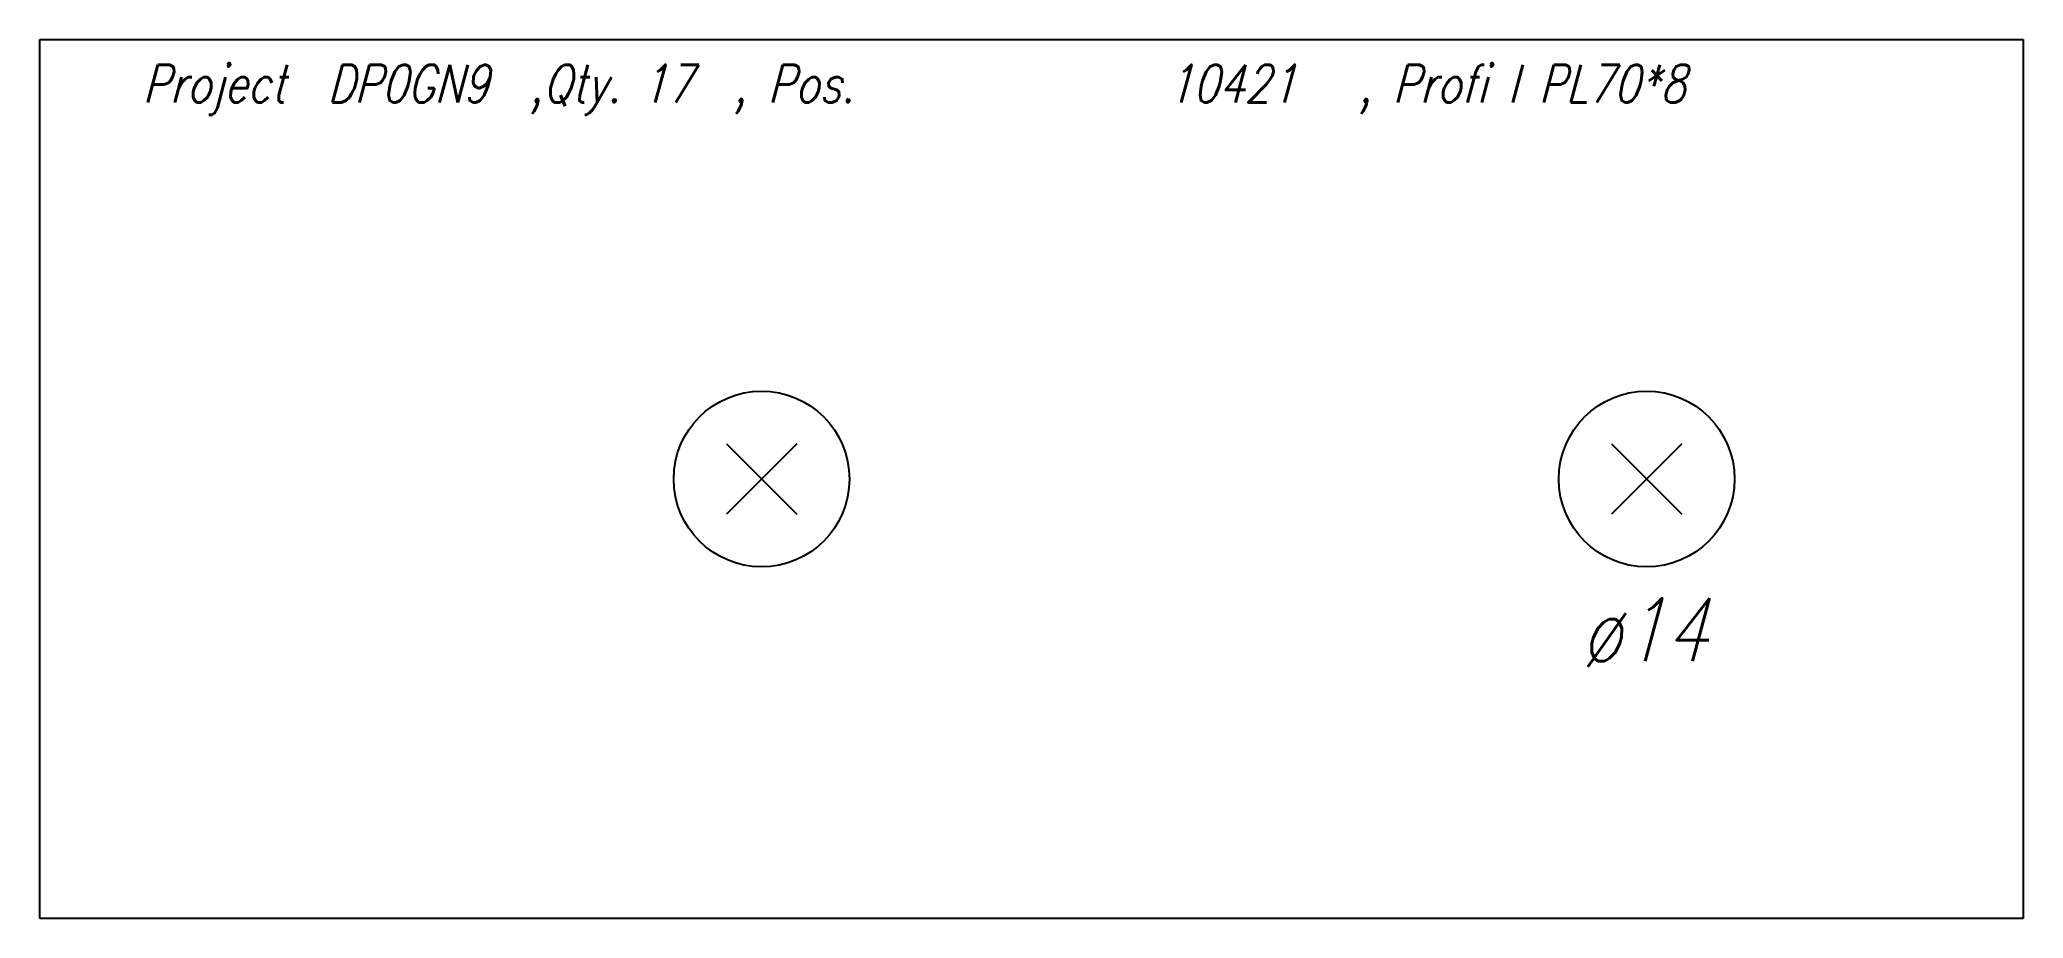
# Model space of a CAD drawing. Extents: x 0 to 158, y -35 to 35.
import ezdxf

# ---------------------------------------------------------------- set-up
doc = ezdxf.new("R2010")
doc.units = 0
doc.header["$LTSCALE"] = 10
for name, color, linetype in [('BEZ_SCHRAUBEN', 7, 'CONTINUOUS'), ('SCHRAUBEN', 7, 'CONTINUOUS'), ('TEILE', 7, 'CONTINUOUS'), ('UNTERSCHRIFT', 7, 'CONTINUOUS')]:
    doc.layers.add(name, color=color, linetype=linetype)
doc.styles.get("Standard").update_dxf_attribs({"font": 'ROMANS'})

msp = doc.modelspace()

# ---------------------------------------------------------------- linework, layer by layer
at = {"layer": 'SCHRAUBEN', "color": 6}
for p, q in [((60.299339, 2.799957), (54.699333, -2.800043)), ((54.699333, 2.799957), (60.299339, -2.800043)), ((130.799316, 2.799957), (125.199326, -2.800043)), ((125.199326, 2.799957), (130.799316, -2.800043))]:
    msp.add_line(p, q, dxfattribs=at)
at = {"layer": 'SCHRAUBEN', "color": 2}
for centre in [(57.499336, -0.000043), (127.999329, -0.000043)]:
    msp.add_circle(centre, 7, dxfattribs=at)
at = {"layer": 'TEILE', "color": 2}
for p, q in [((0, -35.000134), (0, 35.000134)), ((0, 35.000134), (158, 35.000134)), ((158, 35.000134), (158, -35.000134)), ((158, -35.000134), (0, -35.000134))]:
    msp.add_line(p, q, dxfattribs=at)

# ---------------------------------------------------------------- texts
at = {"layer": 'BEZ_SCHRAUBEN', "color": 2, "oblique": 15, "width": 0.8}
msp.add_text(' ø14', height=5, dxfattribs=at).set_placement((119.999321, -14.500044))
at = {"layer": 'UNTERSCHRIFT', "color": 2, "oblique": 15, "width": 0.8}
for s, p in [('Project  DP0GN9  ,Qty. 17  , Pos. ', (8.199999, 30.000134)), ('10421', (89.800003, 30.000134)), ('  , Profi l PL70*8', (101.800003, 30.000134))]:
    msp.add_text(s, height=3, dxfattribs=at).set_placement(p)

doc.saveas('drawing.dxf')
